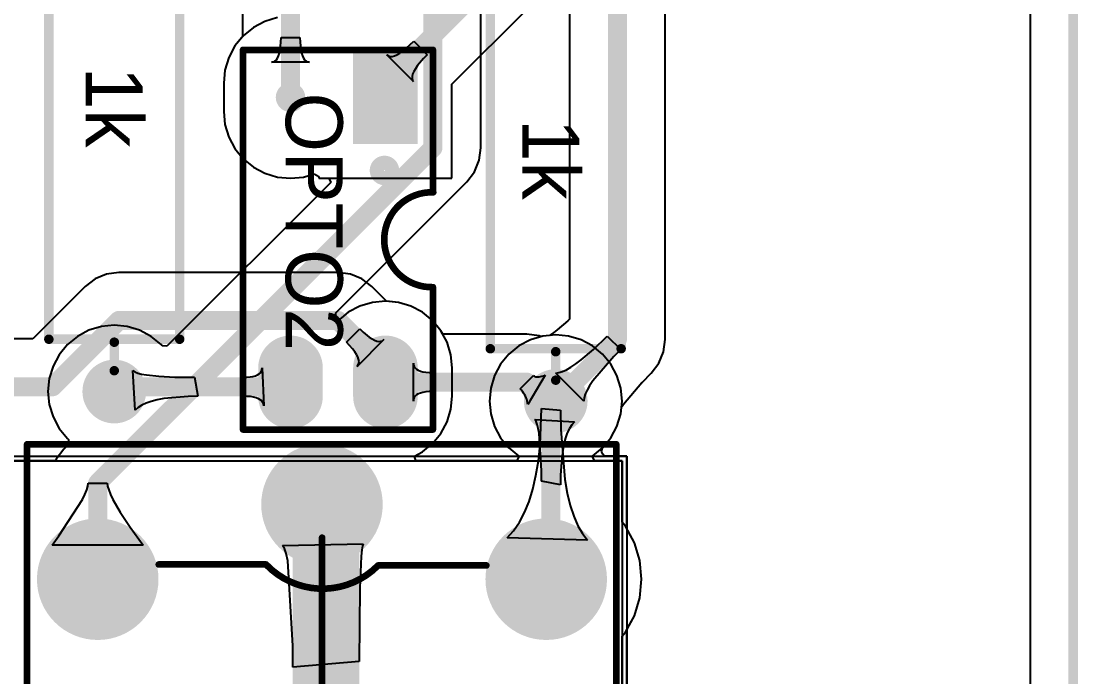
# Model space of a CAD drawing. Header units: millimetres. Extents: x 0 to 190, y 0 to 100.
# Drawn here: x 161.97 to 190.25, y 21.78 to 39.33 of the extents above; entities that cross this region are included whole.
import ezdxf

# ---------------------------------------------------------------- set-up
doc = ezdxf.new("R2010")
doc.units = ezdxf.units.MM
for name, color, linetype in [('BottomLayer', 5, 'Continuous'), ('BottomSolder', 6, 'Continuous'), ('KeepOutLayer', 6, 'Continuous'), ('MultiLayer', 9, 'Continuous'), ('PadHoleLayer', 156, 'Continuous'), ('TopLayer', 1, 'Continuous'), ('TopOverlay', 2, 'Continuous'), ('TopSolder', 216, 'Continuous')]:
    doc.layers.add(name, color=color, linetype=linetype)

# ---------------------------------------------------------------- blocks, each defined once
blk = doc.blocks.new('R_____5_C____SRD_30')
at = {"layer": 'BottomLayer'}
h = blk.add_hatch(color=5, dxfattribs=at)
edge = h.paths.add_edge_path()
edge.add_arc((2, 6), 1.524, 0, 360)
h = blk.add_hatch(color=5, dxfattribs=at)
edge = h.paths.add_edge_path()
edge.add_arc((14.2, 6), 1.524, 0, 360)
h = blk.add_hatch(color=5, dxfattribs=at)
edge = h.paths.add_edge_path()
edge.add_arc((0, 0), 1.524, 0, 360)
h = blk.add_hatch(color=5, dxfattribs=at)
edge = h.paths.add_edge_path()
edge.add_arc((2, -6), 1.524, 0, 360)
h = blk.add_hatch(color=5, dxfattribs=at)
edge = h.paths.add_edge_path()
edge.add_arc((14.2, -6.192), 1.524, 0, 360)
at = {"layer": 'BottomSolder'}
h = blk.add_hatch(color=6, dxfattribs=at)
edge = h.paths.add_edge_path()
edge.add_arc((2, 6), 1.626, 0, 360)
h = blk.add_hatch(color=6, dxfattribs=at)
edge = h.paths.add_edge_path()
edge.add_arc((14.2, 6), 1.626, 0, 360)
h = blk.add_hatch(color=6, dxfattribs=at)
edge = h.paths.add_edge_path()
edge.add_arc((0, 0), 1.626, 0, 360)
h = blk.add_hatch(color=6, dxfattribs=at)
edge = h.paths.add_edge_path()
edge.add_arc((2, -6), 1.626, 0, 360)
h = blk.add_hatch(color=6, dxfattribs=at)
edge = h.paths.add_edge_path()
edge.add_arc((14.2, -6.192), 1.626, 0, 360)
at = {"layer": 'MultiLayer'}
h = blk.add_hatch(color=9, dxfattribs=at)
edge = h.paths.add_edge_path()
edge.add_arc((2, 6), 1.524, 0, 360)
h = blk.add_hatch(color=9, dxfattribs=at)
edge = h.paths.add_edge_path()
edge.add_arc((14.2, 6), 1.524, 0, 360)
h = blk.add_hatch(color=9, dxfattribs=at)
edge = h.paths.add_edge_path()
edge.add_arc((0, 0), 1.524, 0, 360)
h = blk.add_hatch(color=9, dxfattribs=at)
edge = h.paths.add_edge_path()
edge.add_arc((2, -6), 1.524, 0, 360)
h = blk.add_hatch(color=9, dxfattribs=at)
edge = h.paths.add_edge_path()
edge.add_arc((14.2, -6.192), 1.524, 0, 360)
at = {"layer": 'PadHoleLayer'}
h = blk.add_hatch(color=156, dxfattribs=at)
edge = h.paths.add_edge_path()
edge.add_arc((2, 6), 0.571, 0, 360)
h = blk.add_hatch(color=156, dxfattribs=at)
edge = h.paths.add_edge_path()
edge.add_arc((14.2, 6), 0.571, 0, 360)
h = blk.add_hatch(color=156, dxfattribs=at)
edge = h.paths.add_edge_path()
edge.add_arc((0, 0), 0.571, 0, 360)
h = blk.add_hatch(color=156, dxfattribs=at)
edge = h.paths.add_edge_path()
edge.add_arc((2, -6), 0.571, 0, 360)
h = blk.add_hatch(color=156, dxfattribs=at)
edge = h.paths.add_edge_path()
edge.add_arc((14.2, -6.192), 0.571, 0, 360)
at = {"layer": 'TopLayer'}
h = blk.add_hatch(color=1, dxfattribs=at)
edge = h.paths.add_edge_path()
edge.add_arc((2, 6), 1.524, 0, 360)
h = blk.add_hatch(color=1, dxfattribs=at)
edge = h.paths.add_edge_path()
edge.add_arc((14.2, 6), 1.524, 0, 360)
h = blk.add_hatch(color=1, dxfattribs=at)
edge = h.paths.add_edge_path()
edge.add_arc((0, 0), 1.524, 0, 360)
h = blk.add_hatch(color=1, dxfattribs=at)
edge = h.paths.add_edge_path()
edge.add_arc((2, -6), 1.524, 0, 360)
h = blk.add_hatch(color=1, dxfattribs=at)
edge = h.paths.add_edge_path()
edge.add_arc((14.2, -6.192), 1.524, 0, 360)
at = {"layer": 'TopSolder'}
h = blk.add_hatch(color=216, dxfattribs=at)
edge = h.paths.add_edge_path()
edge.add_arc((2, 6), 1.626, 0, 360)
h = blk.add_hatch(color=216, dxfattribs=at)
edge = h.paths.add_edge_path()
edge.add_arc((14.2, 6), 1.626, 0, 360)
h = blk.add_hatch(color=216, dxfattribs=at)
edge = h.paths.add_edge_path()
edge.add_arc((0, 0), 1.626, 0, 360)
h = blk.add_hatch(color=216, dxfattribs=at)
edge = h.paths.add_edge_path()
edge.add_arc((2, -6), 1.626, 0, 360)
h = blk.add_hatch(color=216, dxfattribs=at)
edge = h.paths.add_edge_path()
edge.add_arc((14.2, -6.192), 1.626, 0, 360)
at = {"layer": 'TopOverlay'}
for points, const_width in [([(-1.61, -7.889), (-1.61, 7.874)], 0.178), ([(17.78, 7.874), (-1.61, 7.874)], 0.178), ([(17.78, -7.889), (17.78, 7.874)], 0.178), ([(14.062, 5.905), (14.171, 6.015)], 0.254), ([(1.631, 1.502), (1.631, 4.397)], 0.178), ([(13.604, 2.408), (13.604, 4.339)], 0.178), ([(12.944, 1.748), (13.604, 2.408)], 0.178), ([(11.267, 0.026), (12.258, 1.017)], 0.178), ([(6.076, 0.003), (0.888, 0.003)], 0.178), ([(11.267, 0.028), (7.092, 0.028)], 0.178), ([(1.606, -4.366), (1.606, -1.496)], 0.178), ([(13.604, -2.926), (12.918, -2.24)], 0.178), ([(13.604, -4.602), (13.604, -2.926)], 0.178), ([(17.78, -7.889), (-1.61, -7.889)], 0.178)]:
    blk.add_lwpolyline(points, dxfattribs=dict(at, const_width=const_width))
for points, const_width in [([(-1.655, 7.874, 1), (-1.566, 7.874, 1)], 0.0889), ([(-1.655, 7.874, 1), (-1.566, 7.874, 1)], 0.0889), ([(17.736, 7.874, 1), (17.824, 7.874, 1)], 0.0889), ([(17.736, 7.874, 1), (17.824, 7.874, 1)], 0.0889), ([(13.998, 5.905, 1), (14.125, 5.905, 1)], 0.127), ([(14.107, 6.015, 1), (14.234, 6.015, 1)], 0.127), ([(1.587, 4.397, 1), (1.676, 4.397, 1)], 0.0889), ([(13.56, 4.339, 1), (13.649, 4.339, 1)], 0.0889), ([(13.56, 2.408, 1), (13.649, 2.408, 1)], 0.0889), ([(13.56, 2.408, 1), (13.649, 2.408, 1)], 0.0889), ([(12.944, 1.596, 1), (12.039, 1.596, 1)], 0.178), ([(12.899, 1.748, 1), (12.988, 1.748, 1)], 0.0889), ([(1.587, 1.502, 1), (1.676, 1.502, 1)], 0.0889), ([(1.612, 1.476, 1), (1.701, 1.476, 1)], 0.0889), ([(11.995, 1.596, 1), (12.084, 1.596, 1)], 0.0889), ([(12.899, 1.596, 1), (12.988, 1.596, 1)], 0.0889), ([(12.213, 1.017, 1), (12.302, 1.017, 1)], 0.0889), ([(7.041, 0.028, 1), (6.137, 0.028, 1)], 0.178), ([(0.844, 0.003, 1), (0.933, 0.003, 1)], 0.0889), ([(6.032, 0.003, 1), (6.121, 0.003, 1)], 0.0889), ([(6.092, 0.028, 1), (6.181, 0.028, 1)], 0.0889), ([(6.997, 0.028, 1), (7.086, 0.028, 1)], 0.0889), ([(7.048, 0.028, 1), (7.137, 0.028, 1)], 0.0889), ([(11.223, 0.028, 1), (11.312, 0.028, 1)], 0.0889), ([(11.223, 0.026, 1), (11.312, 0.026, 1)], 0.0889), ([(1.561, -1.496, 1), (1.65, -1.496, 1)], 0.0889), ([(1.587, -1.47, 1), (1.676, -1.47, 1)], 0.0889), ([(12.918, -2.24, 1), (12.014, -2.24, 1)], 0.178), ([(11.969, -2.24, 1), (12.058, -2.24, 1)], 0.0889), ([(12.874, -2.24, 1), (12.963, -2.24, 1)], 0.0889), ([(12.874, -2.24, 1), (12.963, -2.24, 1)], 0.0889), ([(13.56, -2.926, 1), (13.649, -2.926, 1)], 0.0889), ([(13.56, -2.926, 1), (13.649, -2.926, 1)], 0.0889), ([(1.561, -4.366, 1), (1.65, -4.366, 1)], 0.0889), ([(13.56, -4.602, 1), (13.649, -4.602, 1)], 0.0889), ([(-1.655, -7.889, 1), (-1.566, -7.889, 1)], 0.0889), ([(-1.655, -7.889, 1), (-1.566, -7.889, 1)], 0.0889), ([(17.736, -7.889, 1), (17.824, -7.889, 1)], 0.0889), ([(17.736, -7.889, 1), (17.824, -7.889, 1)], 0.0889)]:
    blk.add_lwpolyline(points, format="xyb", close=True, dxfattribs=dict(at, const_width=const_width))
at = {"layer": 'TopOverlay', "const_width": 0.178}
blk.add_lwpolyline([(1.657, 1.476, -0.414214), (1.631, -1.47)], format="xyb", dxfattribs=at)
blk = doc.blocks.new('_________1_2__37')
at = {"layer": 'BottomLayer'}
h = blk.add_hatch(color=5, dxfattribs=at)
edge = h.paths.add_edge_path()
edge.add_arc((-6.4, 0), 0.75, 0, 360)
h = blk.add_hatch(color=5, dxfattribs=at)
edge = h.paths.add_edge_path()
edge.add_arc((6.4, 0), 0.75, 0, 360)
at = {"layer": 'BottomSolder'}
h = blk.add_hatch(color=6, dxfattribs=at)
edge = h.paths.add_edge_path()
edge.add_arc((-6.4, 0), 0.852, 0, 360)
h = blk.add_hatch(color=6, dxfattribs=at)
edge = h.paths.add_edge_path()
edge.add_arc((6.4, 0), 0.852, 0, 360)
at = {"layer": 'MultiLayer'}
h = blk.add_hatch(color=9, dxfattribs=at)
edge = h.paths.add_edge_path()
edge.add_arc((-6.4, 0), 0.75, 0, 360)
h = blk.add_hatch(color=9, dxfattribs=at)
edge = h.paths.add_edge_path()
edge.add_arc((6.4, 0), 0.75, 0, 360)
at = {"layer": 'PadHoleLayer'}
h = blk.add_hatch(color=156, dxfattribs=at)
edge = h.paths.add_edge_path()
edge.add_arc((-6.4, 0), 0.35, 0, 360)
h = blk.add_hatch(color=156, dxfattribs=at)
edge = h.paths.add_edge_path()
edge.add_arc((6.4, 0), 0.35, 0, 360)
at = {"layer": 'TopLayer'}
h = blk.add_hatch(color=1, dxfattribs=at)
edge = h.paths.add_edge_path()
edge.add_arc((-6.4, 0), 0.75, 0, 360)
h = blk.add_hatch(color=1, dxfattribs=at)
edge = h.paths.add_edge_path()
edge.add_arc((6.4, 0), 0.75, 0, 360)
at = {"layer": 'TopSolder'}
h = blk.add_hatch(color=216, dxfattribs=at)
edge = h.paths.add_edge_path()
edge.add_arc((-6.4, 0), 0.852, 0, 360)
h = blk.add_hatch(color=216, dxfattribs=at)
edge = h.paths.add_edge_path()
edge.add_arc((6.4, 0), 0.852, 0, 360)
at = {"layer": 'TopOverlay', "const_width": 0.254}
for points in [[(-5, 1.75), (-5, -1.75)], [(-5, 1.75), (5, 1.75)], [(5, 1.75), (5, -1.75)], [(-5.842, 0), (-5.08, 0)], [(5.08, 0), (5.842, 0)], [(-5, -1.75), (5, -1.75)]]:
    blk.add_lwpolyline(points, dxfattribs=at)
at = {"layer": 'TopOverlay', "const_width": 0.127}
for points in [[(-5.064, 1.75, 1), (-4.937, 1.75, 1)], [(-5.064, 1.75, 1), (-4.937, 1.75, 1)], [(4.937, 1.75, 1), (5.064, 1.75, 1)], [(4.937, 1.75, 1), (5.064, 1.75, 1)], [(-5.905, 0, 1), (-5.779, 0, 1)], [(-5.144, 0, 1), (-5.016, 0, 1)], [(5.016, 0, 1), (5.144, 0, 1)], [(5.779, 0, 1), (5.905, 0, 1)], [(-5.064, -1.75, 1), (-4.937, -1.75, 1)], [(-5.064, -1.75, 1), (-4.937, -1.75, 1)], [(4.937, -1.75, 1), (5.064, -1.75, 1)], [(4.937, -1.75, 1), (5.064, -1.75, 1)]]:
    blk.add_lwpolyline(points, format="xyb", close=True, dxfattribs=at)
blk = doc.blocks.new('_________1_2__38')
at = {"layer": 'BottomLayer'}
h = blk.add_hatch(color=5, dxfattribs=at)
edge = h.paths.add_edge_path()
edge.add_arc((-6.4, 0), 0.75, 0, 360)
h = blk.add_hatch(color=5, dxfattribs=at)
edge = h.paths.add_edge_path()
edge.add_arc((6.4, 0), 0.75, 0, 360)
at = {"layer": 'BottomSolder'}
h = blk.add_hatch(color=6, dxfattribs=at)
edge = h.paths.add_edge_path()
edge.add_arc((-6.4, 0), 0.852, 0, 360)
h = blk.add_hatch(color=6, dxfattribs=at)
edge = h.paths.add_edge_path()
edge.add_arc((6.4, 0), 0.852, 0, 360)
at = {"layer": 'MultiLayer'}
h = blk.add_hatch(color=9, dxfattribs=at)
edge = h.paths.add_edge_path()
edge.add_arc((-6.4, 0), 0.75, 0, 360)
h = blk.add_hatch(color=9, dxfattribs=at)
edge = h.paths.add_edge_path()
edge.add_arc((6.4, 0), 0.75, 0, 360)
at = {"layer": 'PadHoleLayer'}
h = blk.add_hatch(color=156, dxfattribs=at)
edge = h.paths.add_edge_path()
edge.add_arc((-6.4, 0), 0.35, 0, 360)
h = blk.add_hatch(color=156, dxfattribs=at)
edge = h.paths.add_edge_path()
edge.add_arc((6.4, 0), 0.35, 0, 360)
at = {"layer": 'TopLayer'}
h = blk.add_hatch(color=1, dxfattribs=at)
edge = h.paths.add_edge_path()
edge.add_arc((-6.4, 0), 0.75, 0, 360)
h = blk.add_hatch(color=1, dxfattribs=at)
edge = h.paths.add_edge_path()
edge.add_arc((6.4, 0), 0.75, 0, 360)
at = {"layer": 'TopSolder'}
h = blk.add_hatch(color=216, dxfattribs=at)
edge = h.paths.add_edge_path()
edge.add_arc((-6.4, 0), 0.852, 0, 360)
h = blk.add_hatch(color=216, dxfattribs=at)
edge = h.paths.add_edge_path()
edge.add_arc((6.4, 0), 0.852, 0, 360)
at = {"layer": 'TopOverlay', "const_width": 0.254}
for points in [[(-5, -1.75), (-5, 1.75)], [(5, 1.75), (-5, 1.75)], [(5, -1.75), (5, 1.75)], [(-5.08, 0), (-5.842, 0)], [(5.842, 0), (5.08, 0)], [(5, -1.75), (-5, -1.75)]]:
    blk.add_lwpolyline(points, dxfattribs=at)
at = {"layer": 'TopOverlay', "const_width": 0.127}
for points in [[(-5.064, 1.75, 1), (-4.937, 1.75, 1)], [(-5.064, 1.75, 1), (-4.937, 1.75, 1)], [(4.937, 1.75, 1), (5.064, 1.75, 1)], [(4.937, 1.75, 1), (5.064, 1.75, 1)], [(-5.905, 0, 1), (-5.779, 0, 1)], [(-5.144, 0, 1), (-5.016, 0, 1)], [(5.016, 0, 1), (5.144, 0, 1)], [(5.779, 0, 1), (5.905, 0, 1)], [(-5.064, -1.75, 1), (-4.937, -1.75, 1)], [(-5.064, -1.75, 1), (-4.937, -1.75, 1)], [(4.937, -1.75, 1), (5.064, -1.75, 1)], [(4.937, -1.75, 1), (5.064, -1.75, 1)]]:
    blk.add_lwpolyline(points, format="xyb", close=True, dxfattribs=at)
blk = doc.blocks.new('DIP4_W0_3_46')
at = {"layer": 'BottomLayer'}
h = blk.add_hatch(color=5, dxfattribs=at)
edge = h.paths.add_edge_path()
edge.add_arc((0, 7.239), 0.762, 180, 360)
edge.add_line((0.762, 7.239), (0.762, 8.001))
edge.add_arc((0, 8.001), 0.762, 0, 180)
edge.add_line((-0.762, 8.001), (-0.762, 7.239))
h = blk.add_hatch(color=5, dxfattribs=at)
edge = h.paths.add_edge_path()
edge.add_arc((2.54, 7.239), 0.762, 180, 360)
edge.add_line((3.302, 7.239), (3.302, 8.001))
edge.add_arc((2.54, 8.001), 0.762, 0, 180)
edge.add_line((1.778, 8.001), (1.778, 7.239))
blk.add_hatch(color=5, dxfattribs=at).paths.add_polyline_path([(-0.762, -1.143), (-0.762, 1.143), (0.762, 1.143), (0.762, -1.143)])
at = {"layer": 'BottomSolder'}
h = blk.add_hatch(color=6, dxfattribs=at)
edge = h.paths.add_edge_path()
edge.add_arc((0, 7.239), 0.864, 180, 360)
edge.add_line((0.864, 7.239), (0.864, 8.001))
edge.add_arc((0, 8.001), 0.864, 0, 180)
edge.add_line((-0.864, 8.001), (-0.864, 7.239))
h = blk.add_hatch(color=6, dxfattribs=at)
edge = h.paths.add_edge_path()
edge.add_arc((2.54, 7.239), 0.864, 180, 360)
edge.add_line((3.404, 7.239), (3.404, 8.001))
edge.add_arc((2.54, 8.001), 0.864, 0, 180)
edge.add_line((1.676, 8.001), (1.676, 7.239))
blk.add_hatch(color=6, dxfattribs=at).paths.add_polyline_path([(-0.864, -1.245), (-0.864, 1.245), (0.864, 1.245), (0.864, -1.245)])
at = {"layer": 'MultiLayer'}
h = blk.add_hatch(color=9, dxfattribs=at)
edge = h.paths.add_edge_path()
edge.add_arc((0, 7.239), 0.762, 180, 360)
edge.add_line((0.762, 7.239), (0.762, 8.001))
edge.add_arc((0, 8.001), 0.762, 0, 180)
edge.add_line((-0.762, 8.001), (-0.762, 7.239))
h = blk.add_hatch(color=9, dxfattribs=at)
edge = h.paths.add_edge_path()
edge.add_arc((2.54, 7.239), 0.762, 180, 360)
edge.add_line((3.302, 7.239), (3.302, 8.001))
edge.add_arc((2.54, 8.001), 0.762, 0, 180)
edge.add_line((1.778, 8.001), (1.778, 7.239))
blk.add_hatch(color=9, dxfattribs=at).paths.add_polyline_path([(-0.762, -1.143), (-0.762, 1.143), (0.762, 1.143), (0.762, -1.143)])
at = {"layer": 'PadHoleLayer'}
h = blk.add_hatch(color=156, dxfattribs=at)
edge = h.paths.add_edge_path()
edge.add_arc((0, 7.62), 0.394, 0, 360)
h = blk.add_hatch(color=156, dxfattribs=at)
edge = h.paths.add_edge_path()
edge.add_arc((2.54, 7.62), 0.394, 0, 360)
h = blk.add_hatch(color=156, dxfattribs=at)
edge = h.paths.add_edge_path()
edge.add_arc((0, 0), 0.394, 0, 360)
h = blk.add_hatch(color=156, dxfattribs=at)
edge = h.paths.add_edge_path()
edge.add_arc((2.54, 0), 0.394, 0, 360)
at = {"layer": 'TopLayer'}
h = blk.add_hatch(color=1, dxfattribs=at)
edge = h.paths.add_edge_path()
edge.add_arc((0, 7.239), 0.762, 180, 360)
edge.add_line((0.762, 7.239), (0.762, 8.001))
edge.add_arc((0, 8.001), 0.762, 0, 180)
edge.add_line((-0.762, 8.001), (-0.762, 7.239))
h = blk.add_hatch(color=1, dxfattribs=at)
edge = h.paths.add_edge_path()
edge.add_arc((2.54, 7.239), 0.762, 180, 360)
edge.add_line((3.302, 7.239), (3.302, 8.001))
edge.add_arc((2.54, 8.001), 0.762, 0, 180)
edge.add_line((1.778, 8.001), (1.778, 7.239))
blk.add_hatch(color=1, dxfattribs=at).paths.add_polyline_path([(-0.762, -1.143), (-0.762, 1.143), (0.762, 1.143), (0.762, -1.143)])
at = {"layer": 'TopSolder'}
h = blk.add_hatch(color=216, dxfattribs=at)
edge = h.paths.add_edge_path()
edge.add_arc((0, 7.239), 0.864, 180, 360)
edge.add_line((0.864, 7.239), (0.864, 8.001))
edge.add_arc((0, 8.001), 0.864, 0, 180)
edge.add_line((-0.864, 8.001), (-0.864, 7.239))
h = blk.add_hatch(color=216, dxfattribs=at)
edge = h.paths.add_edge_path()
edge.add_arc((2.54, 7.239), 0.864, 180, 360)
edge.add_line((3.404, 7.239), (3.404, 8.001))
edge.add_arc((2.54, 8.001), 0.864, 0, 180)
edge.add_line((1.676, 8.001), (1.676, 7.239))
blk.add_hatch(color=216, dxfattribs=at).paths.add_polyline_path([(-0.864, -1.245), (-0.864, 1.245), (0.864, 1.245), (0.864, -1.245)])
at = {"layer": 'TopOverlay', "const_width": 0.178}
for points in [[(3.81, 8.89), (-1.27, 8.89)], [(-1.27, 8.89), (-1.27, 5.105)], [(3.81, 8.89), (3.81, -1.27)], [(-1.27, 2.54), (-1.27, -1.27)], [(3.81, -1.27), (-1.27, -1.27)]]:
    blk.add_lwpolyline(points, dxfattribs=at)
at = {"layer": 'TopOverlay'}
for points, const_width in [([(-1.314, 8.89, 1), (-1.226, 8.89, 1)], 0.0889), ([(-1.314, 8.89, 1), (-1.226, 8.89, 1)], 0.0889), ([(3.766, 8.89, 1), (3.854, 8.89, 1)], 0.0889), ([(3.766, 8.89, 1), (3.854, 8.89, 1)], 0.0889), ([(-1.314, 5.105, 1), (-1.226, 5.105, 1)], 0.0889), ([(-1.314, 5.08, 1), (-1.226, 5.08, 1)], 0.0889), ([(-1.324, 2.541, 1), (-1.235, 2.541, 1)], 0.0889), ([(-1.314, 2.54, 1), (-1.226, 2.54, 1)], 0.0889), ([(0.229, 1.956, 1), (-0.178, 1.956, 1)], 0.381), ([(-0.273, 1.956, 1), (-0.083, 1.956, 1)], 0.191), ([(0.133, 1.956, 1), (0.324, 1.956, 1)], 0.191), ([(-1.314, -1.27, 1), (-1.226, -1.27, 1)], 0.0889), ([(-1.314, -1.27, 1), (-1.226, -1.27, 1)], 0.0889), ([(3.766, -1.27, 1), (3.854, -1.27, 1)], 0.0889), ([(3.766, -1.27, 1), (3.854, -1.27, 1)], 0.0889)]:
    blk.add_lwpolyline(points, format="xyb", close=True, dxfattribs=dict(at, const_width=const_width))
at = {"layer": 'TopOverlay', "const_width": 0.178}
blk.add_lwpolyline([(-1.27, 5.08, -1.030551), (-1.28, 2.541)], format="xyb", dxfattribs=at)

msp = doc.modelspace()

# ---------------------------------------------------------------- linework, layer by layer
at = {"layer": 'BottomLayer'}
for p, q in [((188.966, 98.923), (188.966, 1.175)), ((179.208, 30.811), (179.208, 49.05)), ((176.646, 40.099), (176.646, 31.351)), ((173.498, 37.635), (175.548, 39.685)), ((168.496, 39.319), (168.187, 39.154)), ((168.831, 39.421), (168.496, 39.319)), ((168.187, 39.154), (167.916, 38.932)), ((167.916, 38.932), (167.694, 38.661)), ((172.277, 38.599), (172.478, 38.786)), ((172.478, 38.786), (172.838, 38.427)), ((167.694, 38.661), (167.529, 38.352)), ((172.029, 38.426), (172.104, 38.469)), ((172.104, 38.469), (172.187, 38.527)), ((172.187, 38.527), (172.277, 38.599)), ((167.529, 38.352), (167.427, 38.017)), ((172.475, 37.709), (171.76, 38.424)), ((171.76, 38.424), (171.799, 38.396)), ((171.799, 38.396), (171.846, 38.382)), ((171.846, 38.382), (171.9, 38.382)), ((171.9, 38.382), (171.96, 38.397)), ((171.96, 38.397), (172.029, 38.426)), ((172.737, 38.323), (172.578, 38.136)), ((172.838, 38.427), (172.737, 38.323)), ((167.427, 38.017), (167.393, 37.668)), ((172.448, 37.909), (172.433, 37.848)), ((172.477, 37.977), (172.448, 37.909)), ((172.52, 38.053), (172.477, 37.977)), ((172.578, 38.136), (172.52, 38.053)), ((167.393, 37.668), (167.393, 36.906)), ((172.433, 37.848), (172.433, 37.795)), ((172.433, 37.795), (172.447, 37.748)), ((172.447, 37.748), (172.475, 37.709)), ((173.498, 35.128), (173.498, 37.635)), ((167.393, 36.906), (167.427, 36.558)), ((167.427, 36.558), (167.529, 36.223)), ((167.529, 36.223), (167.694, 35.914)), ((167.694, 35.914), (167.916, 35.643)), ((167.916, 35.643), (168.187, 35.421)), ((168.187, 35.421), (168.496, 35.256)), ((168.496, 35.256), (168.831, 35.154)), ((168.831, 35.154), (169.18, 35.12)), ((169.18, 35.12), (169.528, 35.154)), ((169.528, 35.154), (169.815, 35.241)), ((169.815, 35.241), (169.942, 35.168)), ((169.942, 35.168), (169.942, 35.128)), ((169.942, 35.128), (173.498, 35.128)), ((164.259, 32.556), (163.95, 32.428)), ((164.59, 32.599), (164.259, 32.556)), ((170.45, 32.599), (164.59, 32.599)), ((164.59, 32.599), (164.59, 32.599)), ((170.781, 32.556), (170.45, 32.599)), ((171.09, 32.428), (170.781, 32.556)), ((163.95, 32.428), (163.684, 32.224)), ((171.355, 32.224), (171.09, 32.428)), ((163.684, 32.224), (162.282, 30.822)), ((171.747, 31.832), (171.355, 32.224)), ((172.068, 31.801), (171.747, 31.832)), ((172.403, 31.699), (172.068, 31.801)), ((172.712, 31.534), (172.403, 31.699)), ((172.983, 31.312), (172.712, 31.534)), ((173.205, 31.041), (172.983, 31.312)), ((176.596, 31.303), (176.318, 31.065)), ((176.646, 31.351), (176.596, 31.303)), ((162.282, 30.822), (161.789, 30.822)), ((170.674, 30.734), (171.034, 31.093)), ((171.034, 31.093), (171.124, 31.006)), ((171.124, 31.006), (171.288, 30.871)), ((171.288, 30.871), (171.361, 30.823)), ((171.361, 30.823), (171.429, 30.787)), ((173.255, 30.948), (173.205, 31.041)), ((175.5, 30.948), (173.255, 30.948)), ((175.832, 30.905), (175.5, 30.948)), ((175.879, 30.885), (175.832, 30.905)), ((175.93, 30.9), (175.879, 30.885)), ((176.106, 30.918), (175.93, 30.9)), ((176.141, 30.938), (176.106, 30.918)), ((176.221, 30.992), (176.141, 30.938)), ((176.318, 31.065), (176.221, 30.992)), ((177.284, 30.543), (177.656, 30.899)), ((177.656, 30.899), (178.015, 30.54)), ((170.761, 30.644), (170.674, 30.734)), ((170.836, 30.559), (170.761, 30.644)), ((170.897, 30.48), (170.836, 30.559)), ((171.68, 30.804), (170.964, 30.088)), ((171.429, 30.787), (171.491, 30.765)), ((171.491, 30.765), (171.547, 30.755)), ((171.547, 30.755), (171.597, 30.758)), ((171.597, 30.758), (171.641, 30.775)), ((171.641, 30.775), (171.68, 30.804)), ((176.96, 30.266), (177.284, 30.543)), ((178.015, 30.54), (177.827, 30.348)), ((179.164, 30.479), (179.208, 30.811)), ((170.945, 30.406), (170.897, 30.48)), ((170.981, 30.339), (170.945, 30.406)), ((171.003, 30.277), (170.981, 30.339)), ((171.013, 30.221), (171.003, 30.277)), ((176.816, 30.157), (176.96, 30.266)), ((177.827, 30.348), (177.273, 29.7)), ((179.036, 30.171), (179.164, 30.479)), ((165.023, 28.913), (164.963, 29.975)), ((164.963, 29.975), (165.016, 29.94)), ((168.403, 29.957), (168.417, 30)), ((168.417, 30), (168.42, 30.048)), ((168.42, 30.048), (168.466, 29.034)), ((170.964, 30.088), (170.993, 30.127)), ((170.993, 30.127), (171.009, 30.171)), ((171.009, 30.171), (171.013, 30.221)), ((172.467, 29.16), (172.467, 30.175)), ((172.467, 30.175), (172.472, 30.127)), ((172.472, 30.127), (172.488, 30.084)), ((172.488, 30.084), (172.514, 30.046)), ((172.514, 30.046), (172.55, 30.013)), ((172.55, 30.013), (172.598, 29.985)), ((172.598, 29.985), (172.655, 29.962)), ((176.456, 29.95), (176.564, 29.999)), ((176.564, 29.999), (176.684, 30.068)), ((176.684, 30.068), (176.816, 30.157)), ((178.833, 29.905), (179.036, 30.171)), ((165.016, 29.94), (165.094, 29.91)), ((165.094, 29.91), (165.197, 29.883)), ((165.197, 29.883), (165.324, 29.859)), ((165.324, 29.859), (165.654, 29.823)), ((165.654, 29.823), (166.083, 29.802)), ((166.083, 29.802), (166.611, 29.795)), ((166.611, 29.795), (166.704, 29.287)), ((167.909, 29.795), (168.008, 29.797)), ((167.909, 29.287), (167.909, 29.795)), ((168.008, 29.797), (168.097, 29.805)), ((168.097, 29.805), (168.174, 29.817)), ((168.174, 29.817), (168.242, 29.835)), ((168.242, 29.835), (168.298, 29.858)), ((168.298, 29.858), (168.344, 29.886)), ((168.344, 29.886), (168.379, 29.919)), ((168.379, 29.919), (168.403, 29.957)), ((172.655, 29.962), (172.723, 29.944)), ((172.723, 29.944), (172.802, 29.931)), ((172.802, 29.931), (172.891, 29.924)), ((172.891, 29.924), (172.99, 29.921)), ((172.99, 29.921), (172.99, 29.413)), ((175.321, 29.488), (175.68, 29.847)), ((175.99, 29.853), (175.531, 29.07)), ((175.68, 29.847), (175.698, 29.832)), ((175.698, 29.832), (175.72, 29.82)), ((175.72, 29.82), (175.744, 29.811)), ((175.744, 29.811), (175.771, 29.807)), ((175.771, 29.807), (175.8, 29.806)), ((175.8, 29.806), (175.833, 29.808)), ((175.833, 29.808), (175.868, 29.814)), ((175.868, 29.814), (175.906, 29.824)), ((175.906, 29.824), (175.947, 29.837)), ((175.947, 29.837), (175.99, 29.853)), ((176.276, 29.91), (176.36, 29.92)), ((177.026, 29.16), (176.276, 29.91)), ((176.36, 29.92), (176.456, 29.95)), ((177.273, 29.7), (177.184, 29.568)), ((178.595, 29.667), (178.833, 29.905)), ((172.891, 29.411), (172.802, 29.403)), ((172.99, 29.413), (172.891, 29.411)), ((175.356, 29.451), (175.321, 29.488)), ((175.387, 29.413), (175.356, 29.451)), ((175.416, 29.374), (175.387, 29.413)), ((177.115, 29.448), (177.066, 29.34)), ((177.184, 29.568), (177.115, 29.448)), ((178.09, 29.079), (178.584, 29.656)), ((178.584, 29.656), (178.595, 29.667)), ((165.453, 29.152), (165.315, 29.104)), ((165.611, 29.193), (165.453, 29.152)), ((165.789, 29.227), (165.611, 29.193)), ((166.445, 29.283), (165.789, 29.227)), ((166.704, 29.287), (166.445, 29.283)), ((168.013, 29.284), (167.909, 29.287)), ((168.106, 29.277), (168.013, 29.284)), ((168.188, 29.264), (168.106, 29.277)), ((168.26, 29.246), (168.188, 29.264)), ((168.321, 29.223), (168.26, 29.246)), ((168.372, 29.196), (168.321, 29.223)), ((168.411, 29.163), (168.372, 29.196)), ((168.44, 29.125), (168.411, 29.163)), ((168.459, 29.082), (168.44, 29.125)), ((172.472, 29.208), (172.467, 29.16)), ((172.488, 29.251), (172.472, 29.208)), ((172.514, 29.289), (172.488, 29.251)), ((172.55, 29.322), (172.514, 29.289)), ((172.598, 29.35), (172.55, 29.322)), ((172.655, 29.373), (172.598, 29.35)), ((172.723, 29.39), (172.655, 29.373)), ((172.802, 29.403), (172.723, 29.39)), ((175.442, 29.333), (175.416, 29.374)), ((175.464, 29.292), (175.442, 29.333)), ((175.484, 29.25), (175.464, 29.292)), ((175.5, 29.206), (175.484, 29.25)), ((175.514, 29.162), (175.5, 29.206)), ((175.524, 29.116), (175.514, 29.162)), ((177.036, 29.244), (177.026, 29.16)), ((177.066, 29.34), (177.036, 29.244)), ((165.1, 28.984), (165.023, 28.913)), ((165.198, 29.048), (165.1, 28.984)), ((165.315, 29.104), (165.198, 29.048)), ((168.466, 29.034), (168.459, 29.082)), ((175.531, 29.07), (175.524, 29.116)), ((175.858, 27.992), (175.895, 28.959)), ((175.895, 28.959), (176.403, 28.916)), ((176.403, 28.916), (176.41, 28.394)), ((178.016, 28.814), (178.034, 28.99)), ((178.034, 28.99), (178.054, 29.025)), ((178.054, 29.025), (178.09, 29.079)), ((175.749, 28.609), (175.715, 28.662)), ((175.715, 28.662), (176.777, 28.602)), ((175.78, 28.531), (175.749, 28.609)), ((176.777, 28.602), (176.706, 28.525)), ((177.915, 28.481), (178.016, 28.814)), ((175.807, 28.429), (175.78, 28.531)), ((175.83, 28.301), (175.807, 28.429)), ((175.893, 27.291), (175.83, 28.301)), ((176.41, 28.394), (176.519, 27.06)), ((176.586, 28.31), (176.538, 28.172)), ((176.642, 28.427), (176.586, 28.31)), ((176.706, 28.525), (176.642, 28.427)), ((177.751, 28.174), (177.915, 28.481)), ((175.812, 27.561), (175.858, 27.992)), ((176.496, 28.014), (176.463, 27.836)), ((176.538, 28.172), (176.496, 28.014)), ((177.531, 27.905), (177.751, 28.174)), ((176.463, 27.836), (176.437, 27.637)), ((177.503, 27.813), (177.518, 27.872)), ((177.539, 27.74), (177.503, 27.813)), ((177.518, 27.872), (177.53, 27.904)), ((177.53, 27.904), (177.531, 27.905)), ((177.585, 27.686), (177.539, 27.74)), ((113.538, 27.686), (178.181, 27.686)), ((175.748, 27.163), (175.812, 27.561)), ((176.437, 27.637), (176.407, 27.18)), ((178.181, 27.686), (177.585, 27.686)), ((178.181, 27.686), (178.181, 0.127)), ((178.181, 25.741), (178.181, 27.686)), ((175.665, 26.8), (175.748, 27.163)), ((175.895, 27.014), (175.893, 27.291)), ((176.407, 27.18), (176.403, 26.921)), ((176.403, 26.921), (175.895, 27.014)), ((176.519, 27.06), (176.585, 26.693)), ((175.563, 26.471), (175.665, 26.8)), ((176.585, 26.693), (176.665, 26.364)), ((175.444, 26.176), (175.563, 26.471)), ((176.665, 26.364), (176.759, 26.075)), ((175.305, 25.916), (175.444, 26.176)), ((176.759, 26.075), (176.868, 25.824)), ((175.149, 25.69), (175.305, 25.916)), ((176.868, 25.824), (176.992, 25.612)), ((178.38, 25.369), (178.181, 25.741)), ((174.974, 25.498), (175.149, 25.69)), ((177.13, 25.438), (174.974, 25.498)), ((176.992, 25.612), (177.13, 25.438)), ((168.969, 25.29), (171.126, 25.341)), ((169.021, 25.211), (168.969, 25.29)), ((169.067, 25.077), (169.021, 25.211)), ((171.087, 25.179), (171.071, 25.011)), ((171.105, 25.289), (171.087, 25.179)), ((171.126, 25.341), (171.105, 25.289)), ((178.525, 24.89), (178.38, 25.369)), ((169.108, 24.888), (169.067, 25.077)), ((169.238, 22.607), (169.108, 24.888)), ((171.071, 25.011), (171.036, 24.153)), ((178.574, 24.392), (178.525, 24.89)), ((178.525, 23.894), (178.574, 24.392)), ((171.036, 24.153), (171.019, 22.191)), ((178.38, 23.415), (178.525, 23.894)), ((178.181, 23.043), (178.38, 23.415)), ((178.181, 13.541), (178.181, 23.043)), ((169.241, 22.035), (169.238, 22.607)), ((171.019, 22.191), (169.241, 22.035))]:
    msp.add_line(p, q, dxfattribs=at)
for points, const_width in [([(177.927, 30.811), (177.927, 49.05)], 0.508), ([(171.72, 37.668), (176.011, 41.96)], 0.508), ([(171.72, 37.287), (171.72, 37.668)], 0.508), ([(162.813, 29.541), (164.59, 31.318)], 0.508), ([(164.59, 31.318), (170.45, 31.318)], 0.508), ([(170.45, 31.318), (171.72, 30.048)], 0.508), ([(176.276, 29.16), (177.927, 30.811)], 0.508), ([(171.72, 29.667), (171.72, 30.048)], 0.508), ([(159.674, 29.541), (162.813, 29.541)], 0.508), ([(164.465, 29.414), (164.592, 29.541)], 0.508), ([(164.592, 29.541), (169.053, 29.541)], 0.508), ([(169.053, 29.541), (169.18, 29.667)], 0.508), ([(171.72, 29.667), (175.5, 29.667)], 0.508), ([(175.5, 29.667), (176.008, 29.16)], 0.508), ([(176.008, 29.16), (176.276, 29.16)], 0.508), ([(176.149, 29.033), (176.276, 29.16)], 0.508), ([(176.149, 24.519), (176.149, 29.033)], 0.508), ([(170.022, 26.392), (170.13, 26.284)], 1.778), ([(170.13, 4.934), (170.13, 26.284)], 1.778), ([(176.022, 24.392), (176.149, 24.519)], 0.508)]:
    msp.add_lwpolyline(points, dxfattribs=dict(at, const_width=const_width))
for points, const_width in [([(171.593, 37.668, 1), (171.847, 37.668, 1)], 0.254), ([(171.593, 37.668, 1), (171.847, 37.668, 1)], 0.254), ([(171.593, 37.287, 1), (171.847, 37.287, 1)], 0.254), ([(164.463, 31.318, 1), (164.717, 31.318, 1)], 0.254), ([(164.463, 31.318, 1), (164.717, 31.318, 1)], 0.254), ([(170.323, 31.318, 1), (170.577, 31.318, 1)], 0.254), ([(170.323, 31.318, 1), (170.577, 31.318, 1)], 0.254), ([(177.8, 30.811, 1), (178.054, 30.811, 1)], 0.254), ([(177.8, 30.811, 1), (178.054, 30.811, 1)], 0.254), ([(171.593, 30.048, 1), (171.847, 30.048, 1)], 0.254), ([(171.593, 30.048, 1), (171.847, 30.048, 1)], 0.254), ([(162.686, 29.541, 1), (162.94, 29.541, 1)], 0.254), ([(162.686, 29.541, 1), (162.94, 29.541, 1)], 0.254), ([(164.465, 29.541, 1), (164.719, 29.541, 1)], 0.254), ([(164.465, 29.541, 1), (164.719, 29.541, 1)], 0.254), ([(168.926, 29.541, 1), (169.18, 29.541, 1)], 0.254), ([(168.926, 29.541, 1), (169.18, 29.541, 1)], 0.254), ([(169.053, 29.667, 1), (169.307, 29.667, 1)], 0.254), ([(171.593, 29.667, 1), (171.847, 29.667, 1)], 0.254), ([(171.593, 29.667, 1), (171.847, 29.667, 1)], 0.254), ([(175.373, 29.667, 1), (175.627, 29.667, 1)], 0.254), ([(175.373, 29.667, 1), (175.627, 29.667, 1)], 0.254), ([(164.338, 29.414, 1), (164.592, 29.414, 1)], 0.254), ([(175.881, 29.16, 1), (176.135, 29.16, 1)], 0.254), ([(175.881, 29.16, 1), (176.135, 29.16, 1)], 0.254), ([(176.149, 29.16, 1), (176.403, 29.16, 1)], 0.254), ([(176.149, 29.16, 1), (176.403, 29.16, 1)], 0.254), ([(176.149, 29.16, 1), (176.403, 29.16, 1)], 0.254), ([(176.022, 29.033, 1), (176.276, 29.033, 1)], 0.254), ([(176.022, 29.033, 1), (176.276, 29.033, 1)], 0.254), ([(169.577, 26.392, 1), (170.466, 26.392, 1)], 0.889), ([(169.685, 26.284, 1), (170.574, 26.284, 1)], 0.889), ([(169.685, 26.284, 1), (170.574, 26.284, 1)], 0.889), ([(175.895, 24.392, 1), (176.149, 24.392, 1)], 0.254), ([(176.022, 24.519, 1), (176.276, 24.519, 1)], 0.254), ([(176.022, 24.519, 1), (176.276, 24.519, 1)], 0.254)]:
    msp.add_lwpolyline(points, format="xyb", close=True, dxfattribs=dict(at, const_width=const_width))
at = {"layer": 'KeepOutLayer', "const_width": 0.254}
msp.add_lwpolyline([(190.119, 100.076), (190.119, 0.022)], dxfattribs=at)
at = {"layer": 'TopLayer'}
for p, q in [((188.966, 98.923), (188.966, 1.175)), ((174.27, 35.934), (174.27, 41.184)), ((167.899, 40.856), (167.899, 38.91)), ((167.899, 38.91), (167.694, 38.661)), ((168.915, 38.654), (168.923, 38.767)), ((168.923, 38.767), (168.926, 38.892)), ((168.926, 38.892), (169.434, 38.892)), ((169.434, 38.892), (169.436, 38.767)), ((169.436, 38.767), (169.456, 38.555)), ((167.694, 38.661), (167.529, 38.352)), ((168.863, 38.396), (168.885, 38.469)), ((168.885, 38.469), (168.903, 38.555)), ((168.903, 38.555), (168.915, 38.654)), ((169.456, 38.555), (169.474, 38.469)), ((169.474, 38.469), (169.497, 38.396)), ((167.529, 38.352), (167.427, 38.017)), ((168.673, 38.231), (168.721, 38.237)), ((169.686, 38.231), (168.673, 38.231)), ((168.721, 38.237), (168.764, 38.257)), ((168.764, 38.257), (168.802, 38.29)), ((168.802, 38.29), (168.835, 38.337)), ((168.835, 38.337), (168.863, 38.396)), ((169.497, 38.396), (169.524, 38.337)), ((169.524, 38.337), (169.557, 38.29)), ((169.557, 38.29), (169.595, 38.257)), ((169.595, 38.257), (169.638, 38.237)), ((169.638, 38.237), (169.686, 38.231)), ((167.427, 38.017), (167.393, 37.668)), ((167.393, 37.668), (167.393, 36.906)), ((167.393, 36.906), (167.427, 36.558)), ((167.427, 36.558), (167.529, 36.223)), ((167.529, 36.223), (167.694, 35.914)), ((167.694, 35.914), (167.916, 35.643)), ((174.227, 35.602), (174.27, 35.934)), ((167.916, 35.643), (168.187, 35.421)), ((168.187, 35.421), (168.496, 35.256)), ((174.099, 35.293), (174.227, 35.602)), ((168.496, 35.256), (168.831, 35.154)), ((168.831, 35.154), (169.18, 35.12)), ((169.18, 35.12), (169.528, 35.154)), ((169.528, 35.154), (169.815, 35.241)), ((169.815, 35.241), (169.942, 35.168)), ((169.942, 35.168), (169.942, 35.128)), ((169.942, 35.128), (170.206, 35.128)), ((170.206, 35.128), (170.255, 35.011)), ((173.895, 35.028), (174.099, 35.293)), ((170.255, 35.011), (165.874, 30.63)), ((170.392, 31.524), (173.895, 35.028)), ((171.036, 31.699), (170.727, 31.534)), ((171.371, 31.801), (171.036, 31.699)), ((171.72, 31.835), (171.371, 31.801)), ((172.068, 31.801), (171.72, 31.835)), ((172.403, 31.699), (172.068, 31.801)), ((172.712, 31.534), (172.403, 31.699)), ((170.406, 31.387), (170.392, 31.524)), ((170.484, 31.341), (170.406, 31.387)), ((170.546, 31.386), (170.484, 31.341)), ((170.727, 31.534), (170.546, 31.386)), ((172.983, 31.312), (172.712, 31.534)), ((164.119, 31.154), (163.786, 31.053)), ((164.465, 31.189), (164.119, 31.154)), ((164.811, 31.154), (164.465, 31.189)), ((165.144, 31.053), (164.811, 31.154)), ((173.205, 31.041), (172.983, 31.312)), ((163.479, 30.889), (163.21, 30.669)), ((163.786, 31.053), (163.479, 30.889)), ((165.451, 30.889), (165.144, 31.053)), ((165.72, 30.669), (165.451, 30.889)), ((173.37, 30.732), (173.205, 31.041)), ((175.93, 30.9), (175.597, 30.799)), ((176.276, 30.935), (175.93, 30.9)), ((176.622, 30.9), (176.276, 30.935)), ((176.955, 30.799), (176.622, 30.9)), ((163.21, 30.669), (162.99, 30.4)), ((165.747, 30.636), (165.72, 30.669)), ((165.874, 30.63), (165.747, 30.636)), ((173.472, 30.397), (173.37, 30.732)), ((175.29, 30.635), (175.021, 30.415)), ((175.597, 30.799), (175.29, 30.635)), ((177.262, 30.635), (176.955, 30.799)), ((177.531, 30.415), (177.262, 30.635)), ((162.99, 30.4), (162.826, 30.093)), ((173.506, 30.048), (173.472, 30.397)), ((175.021, 30.415), (174.801, 30.146)), ((177.751, 30.146), (177.531, 30.415)), ((162.826, 30.093), (162.725, 29.76)), ((173.506, 29.286), (173.506, 30.048)), ((174.801, 30.146), (174.637, 29.839)), ((177.915, 29.839), (177.751, 30.146)), ((162.725, 29.76), (162.69, 29.414)), ((174.637, 29.839), (174.536, 29.506)), ((178.016, 29.506), (177.915, 29.839)), ((162.69, 29.414), (162.725, 29.068)), ((174.536, 29.506), (174.501, 29.16)), ((178.051, 29.16), (178.016, 29.506)), ((173.472, 28.938), (173.506, 29.286)), ((174.501, 29.16), (174.536, 28.814)), ((178.016, 28.814), (178.051, 29.16)), ((162.725, 29.068), (162.826, 28.735)), ((173.37, 28.603), (173.472, 28.938)), ((162.826, 28.735), (162.99, 28.428)), ((173.205, 28.294), (173.37, 28.603)), ((174.536, 28.814), (174.637, 28.481)), ((177.915, 28.481), (178.016, 28.814)), ((162.99, 28.428), (163.21, 28.159)), ((172.983, 28.023), (173.205, 28.294)), ((174.637, 28.481), (174.801, 28.174)), ((177.751, 28.174), (177.915, 28.481)), ((163.249, 28.005), (163.116, 27.872)), ((163.21, 28.159), (163.243, 28.132)), ((163.243, 28.132), (163.249, 28.005)), ((172.712, 27.801), (172.983, 28.023)), ((174.801, 28.174), (175.021, 27.905)), ((177.531, 27.905), (177.751, 28.174)), ((163.116, 27.872), (162.913, 27.607)), ((172.497, 27.686), (172.712, 27.801)), ((175.021, 27.905), (175.288, 27.686)), ((177.264, 27.686), (177.531, 27.905)), ((113.538, 27.559), (178.054, 27.559)), ((162.893, 27.559), (156.09, 27.559)), ((162.913, 27.607), (162.893, 27.559)), ((172.529, 27.559), (172.497, 27.686)), ((175.236, 27.559), (172.529, 27.559)), ((175.289, 27.675), (175.236, 27.559)), ((175.288, 27.686), (175.289, 27.675)), ((177.263, 27.675), (177.264, 27.686)), ((177.316, 27.559), (177.263, 27.675)), ((178.054, 27.559), (177.316, 27.559)), ((178.054, 27.559), (178.054, 0.127)), ((178.054, 25.92), (178.054, 27.559)), ((163.729, 26.781), (163.758, 26.883)), ((163.758, 26.883), (163.768, 26.966)), ((163.768, 26.966), (164.276, 26.966)), ((164.276, 26.966), (164.286, 26.883)), ((164.286, 26.883), (164.315, 26.781)), ((163.614, 26.522), (163.681, 26.66)), ((163.681, 26.66), (163.729, 26.781)), ((164.315, 26.781), (164.363, 26.66)), ((164.363, 26.66), (164.43, 26.522)), ((162.986, 25.555), (163.614, 26.522)), ((164.43, 26.522), (164.623, 26.19)), ((164.623, 26.19), (164.894, 25.785)), ((164.894, 25.785), (165.241, 25.306)), ((178.144, 25.81), (178.054, 25.92)), ((178.38, 25.369), (178.144, 25.81)), ((162.803, 25.306), (162.986, 25.555)), ((165.241, 25.306), (162.803, 25.306)), ((178.525, 24.89), (178.38, 25.369)), ((178.574, 24.392), (178.525, 24.89)), ((178.525, 23.894), (178.574, 24.392)), ((178.38, 23.415), (178.525, 23.894)), ((178.144, 22.974), (178.38, 23.415)), ((178.054, 22.864), (178.144, 22.974)), ((178.054, 13.72), (178.054, 22.864))]:
    msp.add_line(p, q, dxfattribs=at)
at = {"layer": 'TopLayer', "const_width": 0.508}
for points in [[(169.18, 37.287), (169.18, 41.386)], [(172.99, 35.934), (172.99, 41.184)], [(164.022, 26.966), (172.99, 35.934)], [(164.022, 24.392), (164.022, 26.966)]]:
    msp.add_lwpolyline(points, dxfattribs=at)
at = {"layer": 'TopLayer', "const_width": 0.254}
for points in [[(169.053, 37.287, 1), (169.307, 37.287, 1)], [(172.863, 35.934, 1), (173.117, 35.934, 1)], [(172.863, 35.934, 1), (173.117, 35.934, 1)], [(163.895, 26.966, 1), (164.149, 26.966, 1)], [(163.895, 26.966, 1), (164.149, 26.966, 1)], [(163.895, 24.392, 1), (164.149, 24.392, 1)]]:
    msp.add_lwpolyline(points, format="xyb", close=True, dxfattribs=at)

# ---------------------------------------------------------------- block references
for name, p, rotation in [('_________1_2__37', (164.465, 35.814), 90), ('_________1_2__38', (176.276, 35.56), 270), ('DIP4_W0_3_46', (171.72, 37.287), 180), ('R_____5_C____SRD_30', (170.022, 26.392), 270)]:
    msp.add_blockref(name, p, dxfattribs=dict(rotation=rotation))

# ---------------------------------------------------------------- texts
at = {"layer": 'TopOverlay'}
for s, p in [('1k', (163.703, 38.1)), ('OPTO2', (169.053, 37.413)), ('1k', (175.387, 36.703))]:
    msp.add_text(s, height=1.524, rotation=270, dxfattribs=at).set_placement(p)

doc.saveas('drawing.dxf')
